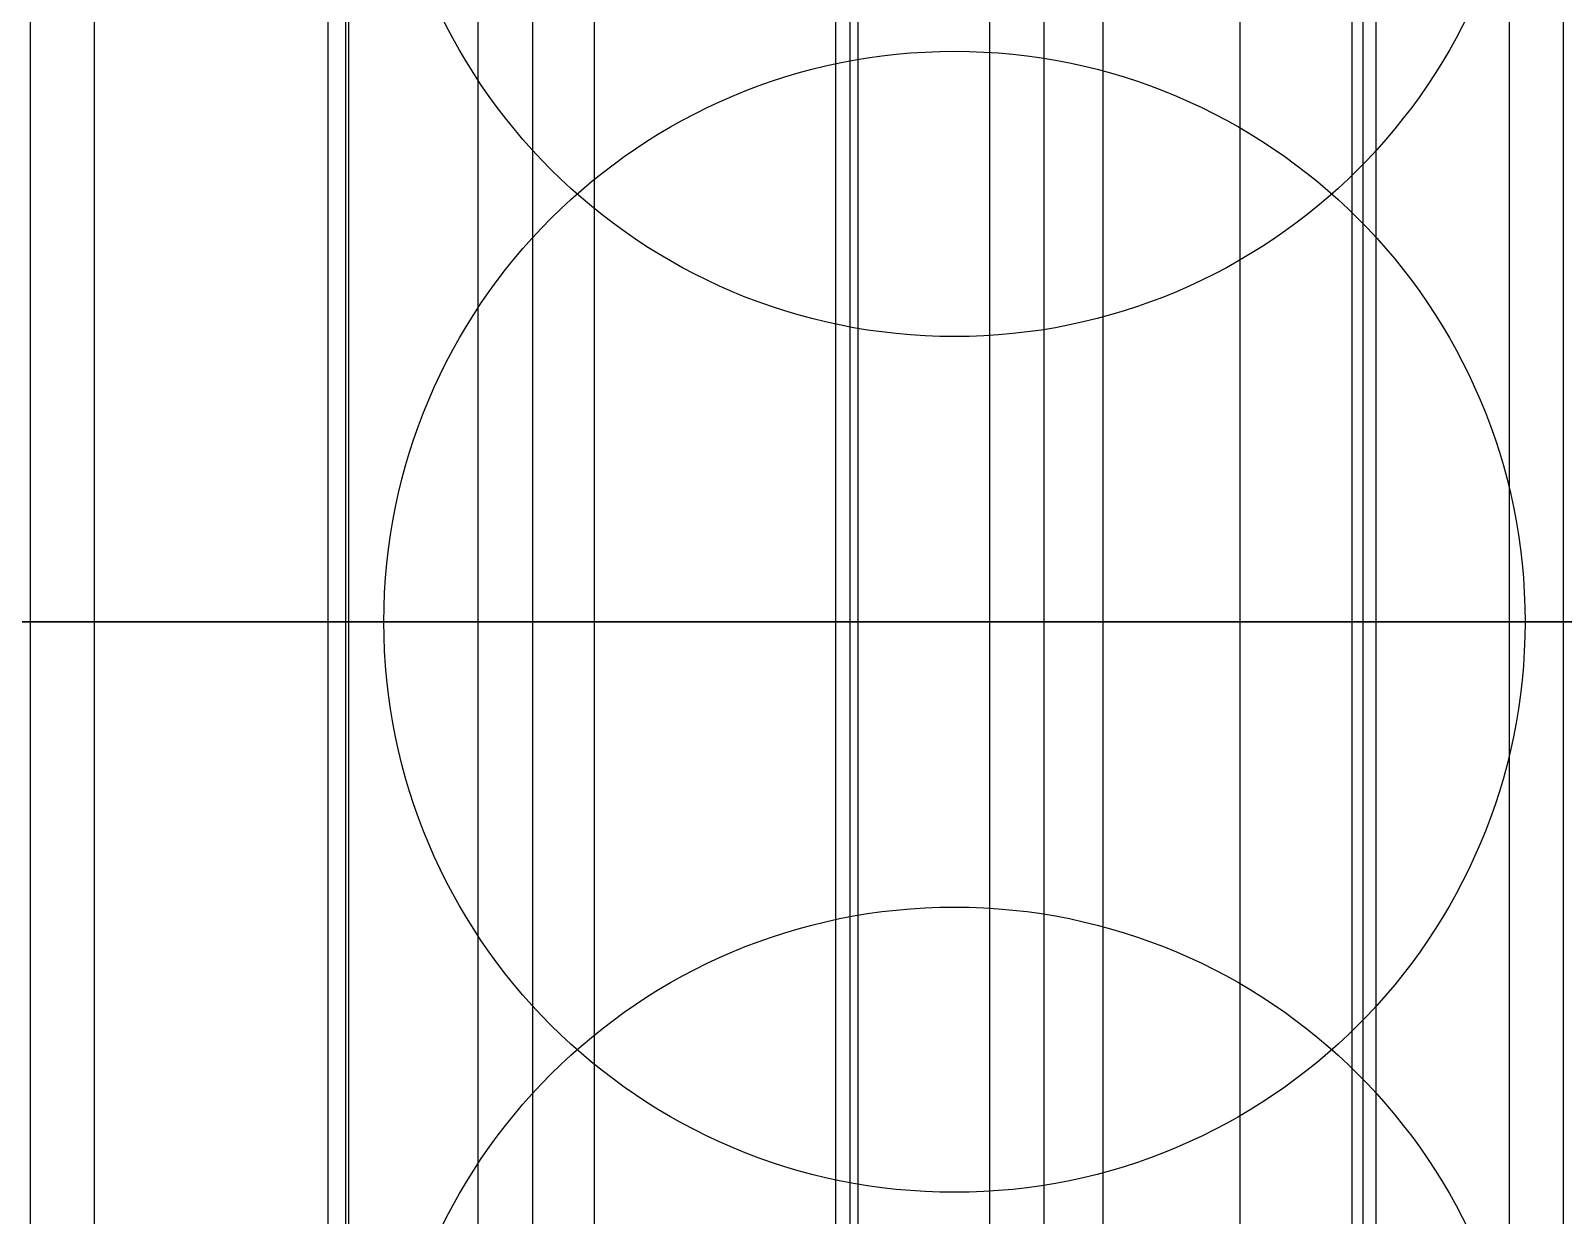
# Model space of a CAD drawing. Extents: x -60 to 60, y 140 to 264.
# Drawn here: x -27.24 to -21.87, y 195.42 to 199.57 of the extents above; entities that cross this region are included whole.
import ezdxf

# ---------------------------------------------------------------- set-up
doc = ezdxf.new("R2010")
doc.units = 0
doc.layers.add('Cut051011', color=7, linetype='CONTINUOUS')

msp = doc.modelspace()

# ---------------------------------------------------------------- linework, layer by layer
at = {"layer": 'Cut051011'}
for p, q in [((-27.238, 197.5, 550.031), (-27.238, 200.5, 550.031)), ((-27.238, 197.5, 550.031), (-27.238, 200.5, 550.031)), ((-27.238, 197.5, 649.969), (-27.238, 200.5, 649.969)), ((-27.238, 197.5, 649.969), (-27.238, 200.5, 649.969)), ((-27.0143, 197.5, 550.256), (-27.0143, 200.5, 550.256)), ((-27.0143, 197.5, 550.256), (-27.0143, 200.5, 550.256)), ((-27.0143, 197.5, 649.744), (-27.0143, 200.5, 649.744)), ((-27.0143, 197.5, 649.744), (-27.0143, 200.5, 649.744)), ((-26.1946, 197.5, 549.477), (-26.1946, 200.5, 549.477)), ((-26.1946, 197.5, 549.477), (-26.1946, 200.5, 549.477)), ((-26.1946, 197.5, 650.523), (-26.1946, 200.5, 650.523)), ((-26.1946, 197.5, 650.523), (-26.1946, 200.5, 650.523)), ((-26.1333, 197.5, 549.788), (-26.1333, 200.5, 549.788)), ((-26.1333, 197.5, 549.788), (-26.1333, 200.5, 549.788)), ((-26.1333, 197.5, 650.212), (-26.1333, 200.5, 650.212)), ((-26.1333, 197.5, 650.212), (-26.1333, 200.5, 650.212)), ((-26.1225, 197.5, 549.291), (-26.1225, 200.5, 549.291)), ((-26.1225, 197.5, 549.291), (-26.1225, 200.5, 549.291)), ((-26.1225, 197.5, 650.709), (-26.1225, 200.5, 650.709)), ((-26.1225, 197.5, 650.709), (-26.1225, 200.5, 650.709)), ((-25.6698, 197.5, 549.061), (-25.6698, 200.5, 549.061)), ((-25.6698, 197.5, 549.061), (-25.6698, 200.5, 549.061)), ((-25.6698, 197.5, 650.939), (-25.6698, 200.5, 650.939)), ((-25.6698, 197.5, 650.939), (-25.6698, 200.5, 650.939)), ((-25.4776, 197.5, 549.111), (-25.4776, 200.5, 549.111)), ((-25.4776, 197.5, 549.111), (-25.4776, 200.5, 549.111)), ((-25.4776, 197.5, 650.889), (-25.4776, 200.5, 650.889)), ((-25.4776, 197.5, 650.889), (-25.4776, 200.5, 650.889)), ((-25.2618, 197.5, 549.344), (-25.2618, 200.5, 549.344)), ((-25.2618, 197.5, 549.344), (-25.2618, 200.5, 549.344)), ((-25.2618, 197.5, 650.656), (-25.2618, 200.5, 650.656)), ((-25.2618, 197.5, 650.656), (-25.2618, 200.5, 650.656)), ((-24.4154, 197.5, 548.593), (-24.4154, 200.5, 548.593)), ((-24.4154, 197.5, 548.593), (-24.4154, 200.5, 548.593)), ((-24.4154, 197.5, 651.407), (-24.4154, 200.5, 651.407)), ((-24.4154, 197.5, 651.407), (-24.4154, 200.5, 651.407)), ((-24.365, 197.5, 548.906), (-24.365, 200.5, 548.906)), ((-24.365, 197.5, 548.906), (-24.365, 200.5, 548.906)), ((-24.365, 197.5, 651.094), (-24.365, 200.5, 651.094)), ((-24.365, 197.5, 651.094), (-24.365, 200.5, 651.094)), ((-24.3369, 197.5, 548.41), (-24.3369, 200.5, 548.41)), ((-24.3369, 197.5, 548.41), (-24.3369, 200.5, 548.41)), ((-24.3369, 197.5, 651.59), (-24.3369, 200.5, 651.59)), ((-24.3369, 197.5, 651.59), (-24.3369, 200.5, 651.59)), ((-23.8764, 197.5, 548.196), (-23.8764, 200.5, 548.196)), ((-23.8764, 197.5, 548.196), (-23.8764, 200.5, 548.196)), ((-23.8764, 197.5, 651.804), (-23.8764, 200.5, 651.804)), ((-23.8764, 197.5, 651.804), (-23.8764, 200.5, 651.804)), ((-23.686, 197.5, 548.253), (-23.686, 200.5, 548.253)), ((-23.686, 197.5, 548.253), (-23.686, 200.5, 548.253)), ((-23.686, 197.5, 651.747), (-23.686, 200.5, 651.747)), ((-23.686, 197.5, 651.747), (-23.686, 200.5, 651.747)), ((-23.4785, 197.5, 548.493), (-23.4785, 200.5, 548.493)), ((-23.4785, 197.5, 548.493), (-23.4785, 200.5, 548.493)), ((-23.4785, 197.5, 651.507), (-23.4785, 200.5, 651.507)), ((-23.4785, 197.5, 651.507), (-23.4785, 200.5, 651.507)), ((-23, 200.5, 639.837), (-23, 197.5, 639.837)), ((-23, 200.5, 639.837), (-23, 197.5, 639.837)), ((-23, 200.5, 560.163), (-23, 197.5, 560.163)), ((-23, 200.5, 560.163), (-23, 197.5, 560.163)), ((-22.6064, 197.5, 547.772), (-22.6064, 200.5, 547.772)), ((-22.6064, 197.5, 547.772), (-22.6064, 200.5, 547.772)), ((-22.6064, 197.5, 652.228), (-22.6064, 200.5, 652.228)), ((-22.6064, 197.5, 652.228), (-22.6064, 200.5, 652.228)), ((-22.567, 197.5, 548.087), (-22.567, 200.5, 548.087)), ((-22.567, 197.5, 548.087), (-22.567, 200.5, 548.087)), ((-22.567, 197.5, 651.913), (-22.567, 200.5, 651.913)), ((-22.567, 197.5, 651.913), (-22.567, 200.5, 651.913)), ((-22.5216, 197.5, 547.593), (-22.5216, 200.5, 547.593)), ((-22.5216, 197.5, 547.593), (-22.5216, 200.5, 547.593)), ((-22.5216, 197.5, 652.407), (-22.5216, 200.5, 652.407)), ((-22.5216, 197.5, 652.407), (-22.5216, 200.5, 652.407)), ((-22.0539, 197.5, 547.394), (-22.0539, 200.5, 547.394)), ((-22.0539, 197.5, 547.394), (-22.0539, 200.5, 547.394)), ((-22.0539, 197.5, 652.606), (-22.0539, 200.5, 652.606)), ((-22.0539, 197.5, 652.606), (-22.0539, 200.5, 652.606)), ((-21.8657, 197.5, 547.458), (-21.8657, 200.5, 547.458)), ((-21.8657, 197.5, 547.458), (-21.8657, 200.5, 547.458)), ((-21.8657, 197.5, 652.542), (-21.8657, 200.5, 652.542)), ((-21.8657, 197.5, 652.542), (-21.8657, 200.5, 652.542)), ((-27.238, 194.5, 550.031), (-27.238, 197.5, 550.031)), ((-27.238, 194.5, 550.031), (-27.238, 197.5, 550.031)), ((-27.238, 194.5, 649.969), (-27.238, 197.5, 649.969)), ((-27.238, 194.5, 649.969), (-27.238, 197.5, 649.969)), ((-27.0143, 194.5, 550.256), (-27.0143, 197.5, 550.256)), ((-27.0143, 194.5, 550.256), (-27.0143, 197.5, 550.256)), ((-27.0143, 194.5, 649.744), (-27.0143, 197.5, 649.744)), ((-27.0143, 194.5, 649.744), (-27.0143, 197.5, 649.744)), ((-26.1946, 194.5, 549.477), (-26.1946, 197.5, 549.477)), ((-26.1946, 194.5, 549.477), (-26.1946, 197.5, 549.477)), ((-26.1946, 194.5, 650.523), (-26.1946, 197.5, 650.523)), ((-26.1946, 194.5, 650.523), (-26.1946, 197.5, 650.523)), ((-26.1333, 194.5, 549.788), (-26.1333, 197.5, 549.788)), ((-26.1333, 194.5, 549.788), (-26.1333, 197.5, 549.788)), ((-26.1333, 194.5, 650.212), (-26.1333, 197.5, 650.212)), ((-26.1333, 194.5, 650.212), (-26.1333, 197.5, 650.212)), ((-26.1225, 194.5, 549.291), (-26.1225, 197.5, 549.291)), ((-26.1225, 194.5, 549.291), (-26.1225, 197.5, 549.291)), ((-26.1225, 194.5, 650.709), (-26.1225, 197.5, 650.709)), ((-26.1225, 194.5, 650.709), (-26.1225, 197.5, 650.709)), ((-25.6698, 194.5, 549.061), (-25.6698, 197.5, 549.061)), ((-25.6698, 194.5, 549.061), (-25.6698, 197.5, 549.061)), ((-25.6698, 194.5, 650.939), (-25.6698, 197.5, 650.939)), ((-25.6698, 194.5, 650.939), (-25.6698, 197.5, 650.939)), ((-25.4776, 194.5, 549.111), (-25.4776, 197.5, 549.111)), ((-25.4776, 194.5, 549.111), (-25.4776, 197.5, 549.111)), ((-25.4776, 194.5, 650.889), (-25.4776, 197.5, 650.889)), ((-25.4776, 194.5, 650.889), (-25.4776, 197.5, 650.889)), ((-25.2618, 194.5, 549.344), (-25.2618, 197.5, 549.344)), ((-25.2618, 194.5, 549.344), (-25.2618, 197.5, 549.344)), ((-25.2618, 194.5, 650.656), (-25.2618, 197.5, 650.656)), ((-25.2618, 194.5, 650.656), (-25.2618, 197.5, 650.656)), ((-24.4154, 194.5, 548.593), (-24.4154, 197.5, 548.593)), ((-24.4154, 194.5, 548.593), (-24.4154, 197.5, 548.593)), ((-24.4154, 194.5, 651.407), (-24.4154, 197.5, 651.407)), ((-24.4154, 194.5, 651.407), (-24.4154, 197.5, 651.407)), ((-24.365, 194.5, 548.906), (-24.365, 197.5, 548.906)), ((-24.365, 194.5, 548.906), (-24.365, 197.5, 548.906)), ((-24.365, 194.5, 651.094), (-24.365, 197.5, 651.094)), ((-24.365, 194.5, 651.094), (-24.365, 197.5, 651.094)), ((-24.3369, 194.5, 548.41), (-24.3369, 197.5, 548.41)), ((-24.3369, 194.5, 548.41), (-24.3369, 197.5, 548.41)), ((-24.3369, 194.5, 651.59), (-24.3369, 197.5, 651.59)), ((-24.3369, 194.5, 651.59), (-24.3369, 197.5, 651.59)), ((-23.8764, 194.5, 548.196), (-23.8764, 197.5, 548.196)), ((-23.8764, 194.5, 548.196), (-23.8764, 197.5, 548.196)), ((-23.8764, 194.5, 651.804), (-23.8764, 197.5, 651.804)), ((-23.8764, 194.5, 651.804), (-23.8764, 197.5, 651.804)), ((-23.686, 194.5, 548.253), (-23.686, 197.5, 548.253)), ((-23.686, 194.5, 548.253), (-23.686, 197.5, 548.253)), ((-23.686, 194.5, 651.747), (-23.686, 197.5, 651.747)), ((-23.686, 194.5, 651.747), (-23.686, 197.5, 651.747)), ((-23.4785, 194.5, 548.493), (-23.4785, 197.5, 548.493)), ((-23.4785, 194.5, 548.493), (-23.4785, 197.5, 548.493)), ((-23.4785, 194.5, 651.507), (-23.4785, 197.5, 651.507)), ((-23.4785, 194.5, 651.507), (-23.4785, 197.5, 651.507)), ((-23, 197.5, 639.837), (-23, 194.5, 639.837)), ((-23, 197.5, 639.837), (-23, 194.5, 639.837)), ((-23, 197.5, 560.163), (-23, 194.5, 560.163)), ((-23, 197.5, 560.163), (-23, 194.5, 560.163)), ((-22.6064, 194.5, 547.772), (-22.6064, 197.5, 547.772)), ((-22.6064, 194.5, 547.772), (-22.6064, 197.5, 547.772)), ((-22.6064, 194.5, 652.228), (-22.6064, 197.5, 652.228)), ((-22.6064, 194.5, 652.228), (-22.6064, 197.5, 652.228)), ((-22.567, 194.5, 548.087), (-22.567, 197.5, 548.087)), ((-22.567, 194.5, 548.087), (-22.567, 197.5, 548.087)), ((-22.567, 194.5, 651.913), (-22.567, 197.5, 651.913)), ((-22.567, 194.5, 651.913), (-22.567, 197.5, 651.913)), ((-22.5216, 194.5, 547.593), (-22.5216, 197.5, 547.593)), ((-22.5216, 194.5, 547.593), (-22.5216, 197.5, 547.593)), ((-22.5216, 194.5, 652.407), (-22.5216, 197.5, 652.407)), ((-22.5216, 194.5, 652.407), (-22.5216, 197.5, 652.407)), ((-22.0539, 194.5, 547.394), (-22.0539, 197.5, 547.394)), ((-22.0539, 194.5, 547.394), (-22.0539, 197.5, 547.394)), ((-22.0539, 194.5, 652.606), (-22.0539, 197.5, 652.606)), ((-22.0539, 194.5, 652.606), (-22.0539, 197.5, 652.606)), ((-21.8657, 194.5, 547.458), (-21.8657, 197.5, 547.458)), ((-21.8657, 194.5, 547.458), (-21.8657, 197.5, 547.458)), ((-21.8657, 194.5, 652.542), (-21.8657, 197.5, 652.542)), ((-21.8657, 194.5, 652.542), (-21.8657, 197.5, 652.542))]:
    msp.add_line(p, q, dxfattribs=at)
for centre, radius in [((0, 203.5), 60), ((0, 203.5), 60), ((0, 200.5), 60), ((0, 200.5), 60), ((-24, 200.5), 2), ((-24, 200.5), 2), ((-24, 200.5), 2), ((-24, 200.5), 2), ((-24, 200.5), 2), ((-24, 200.5), 2), ((-24, 200.5), 2), ((-24, 200.5), 2), ((-24, 197.5), 2), ((-24, 197.5), 2), ((-24, 197.5), 2), ((-24, 197.5), 2), ((-24, 197.5), 2), ((-24, 197.5), 2), ((-24, 197.5), 2), ((-24, 197.5), 2), ((-24, 194.5), 2), ((-24, 194.5), 2), ((-24, 194.5), 2), ((-24, 194.5), 2)]:
    msp.add_circle(centre, radius, dxfattribs=at)
for points, degree, knots in [([(-27.238, 197.5, 550.031), (-27.2686, 197.5, 549.988), (-27.3267, 197.5, 549.973), (-27.3856, 197.5, 549.961), (-27.4319, 197.5, 549.987)], 2, [0, 0, 0, 0.724386, 0.724386, 1.44877, 1.44877, 1.44877]), ([(-27.4319, 197.5, 650.013), (-27.3856, 197.5, 650.039), (-27.3267, 197.5, 650.027), (-27.2686, 197.5, 650.012), (-27.238, 197.5, 649.969)], 2, [0, 0, 0, 0.724386, 0.724386, 1.44877, 1.44877, 1.44877]), ([(-27.238, 197.5, 550.031), (-27.2686, 197.5, 549.988), (-27.3267, 197.5, 549.973), (-27.3856, 197.5, 549.961), (-27.4319, 197.5, 549.987)], 2, [0, 0, 0, 0.724386, 0.724386, 1.44877, 1.44877, 1.44877]), ([(-27.4319, 197.5, 650.013), (-27.3856, 197.5, 650.039), (-27.3267, 197.5, 650.027), (-27.2686, 197.5, 650.012), (-27.238, 197.5, 649.969)], 2, [0, 0, 0, 0.724386, 0.724386, 1.44877, 1.44877, 1.44877]), ([(-27.238, 197.5, 550.031), (-27.2686, 197.5, 549.988), (-27.3267, 197.5, 549.973), (-27.3856, 197.5, 549.961), (-27.4319, 197.5, 549.987)], 2, [0, 0, 0, 0.724386, 0.724386, 1.44877, 1.44877, 1.44877]), ([(-27.4319, 197.5, 650.013), (-27.3856, 197.5, 650.039), (-27.3267, 197.5, 650.027), (-27.2686, 197.5, 650.012), (-27.238, 197.5, 649.969)], 2, [0, 0, 0, 0.724386, 0.724386, 1.44877, 1.44877, 1.44877]), ([(-27.238, 197.5, 550.031), (-27.2686, 197.5, 549.988), (-27.3267, 197.5, 549.973), (-27.3856, 197.5, 549.961), (-27.4319, 197.5, 549.987)], 2, [0, 0, 0, 0.724386, 0.724386, 1.44877, 1.44877, 1.44877]), ([(-27.4319, 197.5, 650.013), (-27.3856, 197.5, 650.039), (-27.3267, 197.5, 650.027), (-27.2686, 197.5, 650.012), (-27.238, 197.5, 649.969)], 2, [0, 0, 0, 0.724386, 0.724386, 1.44877, 1.44877, 1.44877]), ([(-26.1333, 197.5, 549.788), (-26.1302, 197.5, 549.87), (-26.1462, 197.5, 549.968), (-26.1947, 197.5, 550.062), (-26.2424, 197.5, 550.156), (-26.3247, 197.5, 550.243), (-26.4274, 197.5, 550.297), (-26.5296, 197.5, 550.352), (-26.6484, 197.5, 550.371), (-26.7528, 197.5, 550.358), (-26.8579, 197.5, 550.346), (-26.9474, 197.5, 550.305), (-27.0143, 197.5, 550.256)], 3, [0, 0, 0, 0, 0.558599, 0.558599, 0.558599, 1.1172, 1.1172, 1.1172, 1.6758, 1.6758, 1.6758, 2.2344, 2.2344, 2.2344, 2.2344]), ([(-27.0143, 197.5, 649.744), (-26.9474, 197.5, 649.695), (-26.8579, 197.5, 649.654), (-26.7528, 197.5, 649.642), (-26.6484, 197.5, 649.629), (-26.5296, 197.5, 649.648), (-26.4274, 197.5, 649.703), (-26.3247, 197.5, 649.757), (-26.2424, 197.5, 649.844), (-26.1947, 197.5, 649.938), (-26.1462, 197.5, 650.032), (-26.1302, 197.5, 650.13), (-26.1333, 197.5, 650.212)], 3, [0, 0, 0, 0, 0.558599, 0.558599, 0.558599, 1.1172, 1.1172, 1.1172, 1.6758, 1.6758, 1.6758, 2.2344, 2.2344, 2.2344, 2.2344]), ([(-26.1333, 197.5, 549.788), (-26.1302, 197.5, 549.87), (-26.1462, 197.5, 549.968), (-26.1947, 197.5, 550.062), (-26.2424, 197.5, 550.156), (-26.3247, 197.5, 550.243), (-26.4274, 197.5, 550.297), (-26.5296, 197.5, 550.352), (-26.6484, 197.5, 550.371), (-26.7528, 197.5, 550.358), (-26.8579, 197.5, 550.346), (-26.9474, 197.5, 550.305), (-27.0143, 197.5, 550.256)], 3, [0, 0, 0, 0, 0.558599, 0.558599, 0.558599, 1.1172, 1.1172, 1.1172, 1.6758, 1.6758, 1.6758, 2.2344, 2.2344, 2.2344, 2.2344]), ([(-27.0143, 197.5, 649.744), (-26.9474, 197.5, 649.695), (-26.8579, 197.5, 649.654), (-26.7528, 197.5, 649.642), (-26.6484, 197.5, 649.629), (-26.5296, 197.5, 649.648), (-26.4274, 197.5, 649.703), (-26.3247, 197.5, 649.757), (-26.2424, 197.5, 649.844), (-26.1947, 197.5, 649.938), (-26.1462, 197.5, 650.032), (-26.1302, 197.5, 650.13), (-26.1333, 197.5, 650.212)], 3, [0, 0, 0, 0, 0.558599, 0.558599, 0.558599, 1.1172, 1.1172, 1.1172, 1.6758, 1.6758, 1.6758, 2.2344, 2.2344, 2.2344, 2.2344]), ([(-26.1333, 197.5, 549.788), (-26.1302, 197.5, 549.87), (-26.1462, 197.5, 549.968), (-26.1947, 197.5, 550.062), (-26.2424, 197.5, 550.156), (-26.3247, 197.5, 550.243), (-26.4274, 197.5, 550.297), (-26.5296, 197.5, 550.352), (-26.6484, 197.5, 550.371), (-26.7528, 197.5, 550.358), (-26.8579, 197.5, 550.346), (-26.9474, 197.5, 550.305), (-27.0143, 197.5, 550.256)], 3, [0, 0, 0, 0, 0.558599, 0.558599, 0.558599, 1.1172, 1.1172, 1.1172, 1.6758, 1.6758, 1.6758, 2.2344, 2.2344, 2.2344, 2.2344]), ([(-27.0143, 197.5, 649.744), (-26.9474, 197.5, 649.695), (-26.8579, 197.5, 649.654), (-26.7528, 197.5, 649.642), (-26.6484, 197.5, 649.629), (-26.5296, 197.5, 649.648), (-26.4274, 197.5, 649.703), (-26.3247, 197.5, 649.757), (-26.2424, 197.5, 649.844), (-26.1947, 197.5, 649.938), (-26.1462, 197.5, 650.032), (-26.1302, 197.5, 650.13), (-26.1333, 197.5, 650.212)], 3, [0, 0, 0, 0, 0.558599, 0.558599, 0.558599, 1.1172, 1.1172, 1.1172, 1.6758, 1.6758, 1.6758, 2.2344, 2.2344, 2.2344, 2.2344]), ([(-26.1333, 197.5, 549.788), (-26.1302, 197.5, 549.87), (-26.1462, 197.5, 549.968), (-26.1947, 197.5, 550.062), (-26.2424, 197.5, 550.156), (-26.3247, 197.5, 550.243), (-26.4274, 197.5, 550.297), (-26.5296, 197.5, 550.352), (-26.6484, 197.5, 550.371), (-26.7528, 197.5, 550.358), (-26.8579, 197.5, 550.346), (-26.9474, 197.5, 550.305), (-27.0143, 197.5, 550.256)], 3, [0, 0, 0, 0, 0.558599, 0.558599, 0.558599, 1.1172, 1.1172, 1.1172, 1.6758, 1.6758, 1.6758, 2.2344, 2.2344, 2.2344, 2.2344]), ([(-27.0143, 197.5, 649.744), (-26.9474, 197.5, 649.695), (-26.8579, 197.5, 649.654), (-26.7528, 197.5, 649.642), (-26.6484, 197.5, 649.629), (-26.5296, 197.5, 649.648), (-26.4274, 197.5, 649.703), (-26.3247, 197.5, 649.757), (-26.2424, 197.5, 649.844), (-26.1947, 197.5, 649.938), (-26.1462, 197.5, 650.032), (-26.1302, 197.5, 650.13), (-26.1333, 197.5, 650.212)], 3, [0, 0, 0, 0, 0.558599, 0.558599, 0.558599, 1.1172, 1.1172, 1.1172, 1.6758, 1.6758, 1.6758, 2.2344, 2.2344, 2.2344, 2.2344]), ([(-26.1225, 197.5, 549.291), (-26.1701, 197.5, 549.315), (-26.1937, 197.5, 549.37), (-26.2135, 197.5, 549.427), (-26.1946, 197.5, 549.477)], 2, [0, 0, 0, 0.724386, 0.724386, 1.44877, 1.44877, 1.44877]), ([(-26.1946, 197.5, 650.523), (-26.2135, 197.5, 650.573), (-26.1937, 197.5, 650.63), (-26.1701, 197.5, 650.685), (-26.1225, 197.5, 650.709)], 2, [0, 0, 0, 0.724386, 0.724386, 1.44877, 1.44877, 1.44877]), ([(-26.1225, 197.5, 549.291), (-26.1701, 197.5, 549.315), (-26.1937, 197.5, 549.37), (-26.2135, 197.5, 549.427), (-26.1946, 197.5, 549.477)], 2, [0, 0, 0, 0.724386, 0.724386, 1.44877, 1.44877, 1.44877]), ([(-26.1946, 197.5, 650.523), (-26.2135, 197.5, 650.573), (-26.1937, 197.5, 650.63), (-26.1701, 197.5, 650.685), (-26.1225, 197.5, 650.709)], 2, [0, 0, 0, 0.724386, 0.724386, 1.44877, 1.44877, 1.44877]), ([(-26.1225, 197.5, 549.291), (-26.1701, 197.5, 549.315), (-26.1937, 197.5, 549.37), (-26.2135, 197.5, 549.427), (-26.1946, 197.5, 549.477)], 2, [0, 0, 0, 0.724386, 0.724386, 1.44877, 1.44877, 1.44877]), ([(-26.1946, 197.5, 650.523), (-26.2135, 197.5, 650.573), (-26.1937, 197.5, 650.63), (-26.1701, 197.5, 650.685), (-26.1225, 197.5, 650.709)], 2, [0, 0, 0, 0.724386, 0.724386, 1.44877, 1.44877, 1.44877]), ([(-26.1225, 197.5, 549.291), (-26.1701, 197.5, 549.315), (-26.1937, 197.5, 549.37), (-26.2135, 197.5, 549.427), (-26.1946, 197.5, 549.477)], 2, [0, 0, 0, 0.724386, 0.724386, 1.44877, 1.44877, 1.44877]), ([(-26.1946, 197.5, 650.523), (-26.2135, 197.5, 650.573), (-26.1937, 197.5, 650.63), (-26.1701, 197.5, 650.685), (-26.1225, 197.5, 650.709)], 2, [0, 0, 0, 0.724386, 0.724386, 1.44877, 1.44877, 1.44877]), ([(-25.4776, 197.5, 549.111), (-25.5066, 197.5, 549.067), (-25.5641, 197.5, 549.049), (-25.6226, 197.5, 549.036), (-25.6698, 197.5, 549.061)], 2, [0, 0, 0, 0.724386, 0.724386, 1.44877, 1.44877, 1.44877]), ([(-25.6698, 197.5, 650.939), (-25.6226, 197.5, 650.964), (-25.5641, 197.5, 650.951), (-25.5066, 197.5, 650.933), (-25.4776, 197.5, 650.889)], 2, [0, 0, 0, 0.724386, 0.724386, 1.44877, 1.44877, 1.44877]), ([(-25.4776, 197.5, 549.111), (-25.5066, 197.5, 549.067), (-25.5641, 197.5, 549.049), (-25.6226, 197.5, 549.036), (-25.6698, 197.5, 549.061)], 2, [0, 0, 0, 0.724386, 0.724386, 1.44877, 1.44877, 1.44877]), ([(-25.6698, 197.5, 650.939), (-25.6226, 197.5, 650.964), (-25.5641, 197.5, 650.951), (-25.5066, 197.5, 650.933), (-25.4776, 197.5, 650.889)], 2, [0, 0, 0, 0.724386, 0.724386, 1.44877, 1.44877, 1.44877]), ([(-25.4776, 197.5, 549.111), (-25.5066, 197.5, 549.067), (-25.5641, 197.5, 549.049), (-25.6226, 197.5, 549.036), (-25.6698, 197.5, 549.061)], 2, [0, 0, 0, 0.724386, 0.724386, 1.44877, 1.44877, 1.44877]), ([(-25.6698, 197.5, 650.939), (-25.6226, 197.5, 650.964), (-25.5641, 197.5, 650.951), (-25.5066, 197.5, 650.933), (-25.4776, 197.5, 650.889)], 2, [0, 0, 0, 0.724386, 0.724386, 1.44877, 1.44877, 1.44877]), ([(-25.4776, 197.5, 549.111), (-25.5066, 197.5, 549.067), (-25.5641, 197.5, 549.049), (-25.6226, 197.5, 549.036), (-25.6698, 197.5, 549.061)], 2, [0, 0, 0, 0.724386, 0.724386, 1.44877, 1.44877, 1.44877]), ([(-25.6698, 197.5, 650.939), (-25.6226, 197.5, 650.964), (-25.5641, 197.5, 650.951), (-25.5066, 197.5, 650.933), (-25.4776, 197.5, 650.889)], 2, [0, 0, 0, 0.724386, 0.724386, 1.44877, 1.44877, 1.44877]), ([(-24.365, 197.5, 548.906), (-24.3648, 197.5, 548.989), (-24.3841, 197.5, 549.086), (-24.436, 197.5, 549.178), (-24.4868, 197.5, 549.27), (-24.5721, 197.5, 549.355), (-24.6767, 197.5, 549.405), (-24.7807, 197.5, 549.457), (-24.9002, 197.5, 549.472), (-25.004, 197.5, 549.455), (-25.1086, 197.5, 549.439), (-25.1967, 197.5, 549.395), (-25.2618, 197.5, 549.344)], 3, [0, 0, 0, 0, 0.558599, 0.558599, 0.558599, 1.1172, 1.1172, 1.1172, 1.6758, 1.6758, 1.6758, 2.2344, 2.2344, 2.2344, 2.2344]), ([(-25.2618, 197.5, 650.656), (-25.1967, 197.5, 650.605), (-25.1086, 197.5, 650.561), (-25.004, 197.5, 650.545), (-24.9002, 197.5, 650.528), (-24.7807, 197.5, 650.543), (-24.6767, 197.5, 650.595), (-24.5721, 197.5, 650.645), (-24.4868, 197.5, 650.73), (-24.436, 197.5, 650.822), (-24.3841, 197.5, 650.914), (-24.3648, 197.5, 651.011), (-24.365, 197.5, 651.094)], 3, [0, 0, 0, 0, 0.558599, 0.558599, 0.558599, 1.1172, 1.1172, 1.1172, 1.6758, 1.6758, 1.6758, 2.2344, 2.2344, 2.2344, 2.2344]), ([(-24.365, 197.5, 548.906), (-24.3648, 197.5, 548.989), (-24.3841, 197.5, 549.086), (-24.436, 197.5, 549.178), (-24.4868, 197.5, 549.27), (-24.5721, 197.5, 549.355), (-24.6767, 197.5, 549.405), (-24.7807, 197.5, 549.457), (-24.9002, 197.5, 549.472), (-25.004, 197.5, 549.455), (-25.1086, 197.5, 549.439), (-25.1967, 197.5, 549.395), (-25.2618, 197.5, 549.344)], 3, [0, 0, 0, 0, 0.558599, 0.558599, 0.558599, 1.1172, 1.1172, 1.1172, 1.6758, 1.6758, 1.6758, 2.2344, 2.2344, 2.2344, 2.2344]), ([(-25.2618, 197.5, 650.656), (-25.1967, 197.5, 650.605), (-25.1086, 197.5, 650.561), (-25.004, 197.5, 650.545), (-24.9002, 197.5, 650.528), (-24.7807, 197.5, 650.543), (-24.6767, 197.5, 650.595), (-24.5721, 197.5, 650.645), (-24.4868, 197.5, 650.73), (-24.436, 197.5, 650.822), (-24.3841, 197.5, 650.914), (-24.3648, 197.5, 651.011), (-24.365, 197.5, 651.094)], 3, [0, 0, 0, 0, 0.558599, 0.558599, 0.558599, 1.1172, 1.1172, 1.1172, 1.6758, 1.6758, 1.6758, 2.2344, 2.2344, 2.2344, 2.2344]), ([(-24.365, 197.5, 548.906), (-24.3648, 197.5, 548.989), (-24.3841, 197.5, 549.086), (-24.436, 197.5, 549.178), (-24.4868, 197.5, 549.27), (-24.5721, 197.5, 549.355), (-24.6767, 197.5, 549.405), (-24.7807, 197.5, 549.457), (-24.9002, 197.5, 549.472), (-25.004, 197.5, 549.455), (-25.1086, 197.5, 549.439), (-25.1967, 197.5, 549.395), (-25.2618, 197.5, 549.344)], 3, [0, 0, 0, 0, 0.558599, 0.558599, 0.558599, 1.1172, 1.1172, 1.1172, 1.6758, 1.6758, 1.6758, 2.2344, 2.2344, 2.2344, 2.2344]), ([(-25.2618, 197.5, 650.656), (-25.1967, 197.5, 650.605), (-25.1086, 197.5, 650.561), (-25.004, 197.5, 650.545), (-24.9002, 197.5, 650.528), (-24.7807, 197.5, 650.543), (-24.6767, 197.5, 650.595), (-24.5721, 197.5, 650.645), (-24.4868, 197.5, 650.73), (-24.436, 197.5, 650.822), (-24.3841, 197.5, 650.914), (-24.3648, 197.5, 651.011), (-24.365, 197.5, 651.094)], 3, [0, 0, 0, 0, 0.558599, 0.558599, 0.558599, 1.1172, 1.1172, 1.1172, 1.6758, 1.6758, 1.6758, 2.2344, 2.2344, 2.2344, 2.2344]), ([(-24.365, 197.5, 548.906), (-24.3648, 197.5, 548.989), (-24.3841, 197.5, 549.086), (-24.436, 197.5, 549.178), (-24.4868, 197.5, 549.27), (-24.5721, 197.5, 549.355), (-24.6767, 197.5, 549.405), (-24.7807, 197.5, 549.457), (-24.9002, 197.5, 549.472), (-25.004, 197.5, 549.455), (-25.1086, 197.5, 549.439), (-25.1967, 197.5, 549.395), (-25.2618, 197.5, 549.344)], 3, [0, 0, 0, 0, 0.558599, 0.558599, 0.558599, 1.1172, 1.1172, 1.1172, 1.6758, 1.6758, 1.6758, 2.2344, 2.2344, 2.2344, 2.2344]), ([(-25.2618, 197.5, 650.656), (-25.1967, 197.5, 650.605), (-25.1086, 197.5, 650.561), (-25.004, 197.5, 650.545), (-24.9002, 197.5, 650.528), (-24.7807, 197.5, 650.543), (-24.6767, 197.5, 650.595), (-24.5721, 197.5, 650.645), (-24.4868, 197.5, 650.73), (-24.436, 197.5, 650.822), (-24.3841, 197.5, 650.914), (-24.3648, 197.5, 651.011), (-24.365, 197.5, 651.094)], 3, [0, 0, 0, 0, 0.558599, 0.558599, 0.558599, 1.1172, 1.1172, 1.1172, 1.6758, 1.6758, 1.6758, 2.2344, 2.2344, 2.2344, 2.2344]), ([(-24.3369, 197.5, 548.41), (-24.3852, 197.5, 548.433), (-24.4107, 197.5, 548.487), (-24.4326, 197.5, 548.543), (-24.4154, 197.5, 548.593)], 2, [0, 0, 0, 0.724386, 0.724386, 1.44877, 1.44877, 1.44877]), ([(-24.4154, 197.5, 651.407), (-24.4326, 197.5, 651.457), (-24.4107, 197.5, 651.513), (-24.3852, 197.5, 651.567), (-24.3369, 197.5, 651.59)], 2, [0, 0, 0, 0.724386, 0.724386, 1.44877, 1.44877, 1.44877]), ([(-24.3369, 197.5, 548.41), (-24.3852, 197.5, 548.433), (-24.4107, 197.5, 548.487), (-24.4326, 197.5, 548.543), (-24.4154, 197.5, 548.593)], 2, [0, 0, 0, 0.724386, 0.724386, 1.44877, 1.44877, 1.44877]), ([(-24.4154, 197.5, 651.407), (-24.4326, 197.5, 651.457), (-24.4107, 197.5, 651.513), (-24.3852, 197.5, 651.567), (-24.3369, 197.5, 651.59)], 2, [0, 0, 0, 0.724386, 0.724386, 1.44877, 1.44877, 1.44877]), ([(-24.3369, 197.5, 548.41), (-24.3852, 197.5, 548.433), (-24.4107, 197.5, 548.487), (-24.4326, 197.5, 548.543), (-24.4154, 197.5, 548.593)], 2, [0, 0, 0, 0.724386, 0.724386, 1.44877, 1.44877, 1.44877]), ([(-24.4154, 197.5, 651.407), (-24.4326, 197.5, 651.457), (-24.4107, 197.5, 651.513), (-24.3852, 197.5, 651.567), (-24.3369, 197.5, 651.59)], 2, [0, 0, 0, 0.724386, 0.724386, 1.44877, 1.44877, 1.44877]), ([(-24.3369, 197.5, 548.41), (-24.3852, 197.5, 548.433), (-24.4107, 197.5, 548.487), (-24.4326, 197.5, 548.543), (-24.4154, 197.5, 548.593)], 2, [0, 0, 0, 0.724386, 0.724386, 1.44877, 1.44877, 1.44877]), ([(-24.4154, 197.5, 651.407), (-24.4326, 197.5, 651.457), (-24.4107, 197.5, 651.513), (-24.3852, 197.5, 651.567), (-24.3369, 197.5, 651.59)], 2, [0, 0, 0, 0.724386, 0.724386, 1.44877, 1.44877, 1.44877]), ([(-23.686, 197.5, 548.253), (-23.7135, 197.5, 548.208), (-23.7704, 197.5, 548.188), (-23.8284, 197.5, 548.173), (-23.8764, 197.5, 548.196)], 2, [0, 0, 0, 0.724386, 0.724386, 1.44877, 1.44877, 1.44877]), ([(-23.8764, 197.5, 651.804), (-23.8284, 197.5, 651.827), (-23.7704, 197.5, 651.812), (-23.7135, 197.5, 651.792), (-23.686, 197.5, 651.747)], 2, [0, 0, 0, 0.724386, 0.724386, 1.44877, 1.44877, 1.44877]), ([(-23.686, 197.5, 548.253), (-23.7135, 197.5, 548.208), (-23.7704, 197.5, 548.188), (-23.8284, 197.5, 548.173), (-23.8764, 197.5, 548.196)], 2, [0, 0, 0, 0.724386, 0.724386, 1.44877, 1.44877, 1.44877]), ([(-23.8764, 197.5, 651.804), (-23.8284, 197.5, 651.827), (-23.7704, 197.5, 651.812), (-23.7135, 197.5, 651.792), (-23.686, 197.5, 651.747)], 2, [0, 0, 0, 0.724386, 0.724386, 1.44877, 1.44877, 1.44877]), ([(-23.686, 197.5, 548.253), (-23.7135, 197.5, 548.208), (-23.7704, 197.5, 548.188), (-23.8284, 197.5, 548.173), (-23.8764, 197.5, 548.196)], 2, [0, 0, 0, 0.724386, 0.724386, 1.44877, 1.44877, 1.44877]), ([(-23.8764, 197.5, 651.804), (-23.8284, 197.5, 651.827), (-23.7704, 197.5, 651.812), (-23.7135, 197.5, 651.792), (-23.686, 197.5, 651.747)], 2, [0, 0, 0, 0.724386, 0.724386, 1.44877, 1.44877, 1.44877]), ([(-23.686, 197.5, 548.253), (-23.7135, 197.5, 548.208), (-23.7704, 197.5, 548.188), (-23.8284, 197.5, 548.173), (-23.8764, 197.5, 548.196)], 2, [0, 0, 0, 0.724386, 0.724386, 1.44877, 1.44877, 1.44877]), ([(-23.8764, 197.5, 651.804), (-23.8284, 197.5, 651.827), (-23.7704, 197.5, 651.812), (-23.7135, 197.5, 651.792), (-23.686, 197.5, 651.747)], 2, [0, 0, 0, 0.724386, 0.724386, 1.44877, 1.44877, 1.44877]), ([(-22.567, 197.5, 548.087), (-22.5697, 197.5, 548.17), (-22.5924, 197.5, 548.266), (-22.6474, 197.5, 548.356), (-22.7015, 197.5, 548.446), (-22.7897, 197.5, 548.528), (-22.8959, 197.5, 548.575), (-23.0017, 197.5, 548.623), (-23.1216, 197.5, 548.633), (-23.2248, 197.5, 548.613), (-23.3288, 197.5, 548.594), (-23.4152, 197.5, 548.546), (-23.4785, 197.5, 548.493)], 3, [0, 0, 0, 0, 0.558599, 0.558599, 0.558599, 1.1172, 1.1172, 1.1172, 1.6758, 1.6758, 1.6758, 2.2344, 2.2344, 2.2344, 2.2344]), ([(-23.4785, 197.5, 651.507), (-23.4152, 197.5, 651.454), (-23.3288, 197.5, 651.406), (-23.2248, 197.5, 651.387), (-23.1216, 197.5, 651.367), (-23.0017, 197.5, 651.377), (-22.8959, 197.5, 651.425), (-22.7897, 197.5, 651.472), (-22.7015, 197.5, 651.554), (-22.6474, 197.5, 651.644), (-22.5924, 197.5, 651.734), (-22.5697, 197.5, 651.83), (-22.567, 197.5, 651.913)], 3, [0, 0, 0, 0, 0.558599, 0.558599, 0.558599, 1.1172, 1.1172, 1.1172, 1.6758, 1.6758, 1.6758, 2.2344, 2.2344, 2.2344, 2.2344]), ([(-22.567, 197.5, 548.087), (-22.5697, 197.5, 548.17), (-22.5924, 197.5, 548.266), (-22.6474, 197.5, 548.356), (-22.7015, 197.5, 548.446), (-22.7897, 197.5, 548.528), (-22.8959, 197.5, 548.575), (-23.0017, 197.5, 548.623), (-23.1216, 197.5, 548.633), (-23.2248, 197.5, 548.613), (-23.3288, 197.5, 548.594), (-23.4152, 197.5, 548.546), (-23.4785, 197.5, 548.493)], 3, [0, 0, 0, 0, 0.558599, 0.558599, 0.558599, 1.1172, 1.1172, 1.1172, 1.6758, 1.6758, 1.6758, 2.2344, 2.2344, 2.2344, 2.2344]), ([(-23.4785, 197.5, 651.507), (-23.4152, 197.5, 651.454), (-23.3288, 197.5, 651.406), (-23.2248, 197.5, 651.387), (-23.1216, 197.5, 651.367), (-23.0017, 197.5, 651.377), (-22.8959, 197.5, 651.425), (-22.7897, 197.5, 651.472), (-22.7015, 197.5, 651.554), (-22.6474, 197.5, 651.644), (-22.5924, 197.5, 651.734), (-22.5697, 197.5, 651.83), (-22.567, 197.5, 651.913)], 3, [0, 0, 0, 0, 0.558599, 0.558599, 0.558599, 1.1172, 1.1172, 1.1172, 1.6758, 1.6758, 1.6758, 2.2344, 2.2344, 2.2344, 2.2344]), ([(-22.567, 197.5, 548.087), (-22.5697, 197.5, 548.17), (-22.5924, 197.5, 548.266), (-22.6474, 197.5, 548.356), (-22.7015, 197.5, 548.446), (-22.7897, 197.5, 548.528), (-22.8959, 197.5, 548.575), (-23.0017, 197.5, 548.623), (-23.1216, 197.5, 548.633), (-23.2248, 197.5, 548.613), (-23.3288, 197.5, 548.594), (-23.4152, 197.5, 548.546), (-23.4785, 197.5, 548.493)], 3, [0, 0, 0, 0, 0.558599, 0.558599, 0.558599, 1.1172, 1.1172, 1.1172, 1.6758, 1.6758, 1.6758, 2.2344, 2.2344, 2.2344, 2.2344]), ([(-23.4785, 197.5, 651.507), (-23.4152, 197.5, 651.454), (-23.3288, 197.5, 651.406), (-23.2248, 197.5, 651.387), (-23.1216, 197.5, 651.367), (-23.0017, 197.5, 651.377), (-22.8959, 197.5, 651.425), (-22.7897, 197.5, 651.472), (-22.7015, 197.5, 651.554), (-22.6474, 197.5, 651.644), (-22.5924, 197.5, 651.734), (-22.5697, 197.5, 651.83), (-22.567, 197.5, 651.913)], 3, [0, 0, 0, 0, 0.558599, 0.558599, 0.558599, 1.1172, 1.1172, 1.1172, 1.6758, 1.6758, 1.6758, 2.2344, 2.2344, 2.2344, 2.2344]), ([(-22.567, 197.5, 548.087), (-22.5697, 197.5, 548.17), (-22.5924, 197.5, 548.266), (-22.6474, 197.5, 548.356), (-22.7015, 197.5, 548.446), (-22.7897, 197.5, 548.528), (-22.8959, 197.5, 548.575), (-23.0017, 197.5, 548.623), (-23.1216, 197.5, 548.633), (-23.2248, 197.5, 548.613), (-23.3288, 197.5, 548.594), (-23.4152, 197.5, 548.546), (-23.4785, 197.5, 548.493)], 3, [0, 0, 0, 0, 0.558599, 0.558599, 0.558599, 1.1172, 1.1172, 1.1172, 1.6758, 1.6758, 1.6758, 2.2344, 2.2344, 2.2344, 2.2344]), ([(-23.4785, 197.5, 651.507), (-23.4152, 197.5, 651.454), (-23.3288, 197.5, 651.406), (-23.2248, 197.5, 651.387), (-23.1216, 197.5, 651.367), (-23.0017, 197.5, 651.377), (-22.8959, 197.5, 651.425), (-22.7897, 197.5, 651.472), (-22.7015, 197.5, 651.554), (-22.6474, 197.5, 651.644), (-22.5924, 197.5, 651.734), (-22.5697, 197.5, 651.83), (-22.567, 197.5, 651.913)], 3, [0, 0, 0, 0, 0.558599, 0.558599, 0.558599, 1.1172, 1.1172, 1.1172, 1.6758, 1.6758, 1.6758, 2.2344, 2.2344, 2.2344, 2.2344]), ([(-22.5216, 197.5, 547.593), (-22.5707, 197.5, 547.613), (-22.5981, 197.5, 547.666), (-22.6218, 197.5, 547.721), (-22.6064, 197.5, 547.772)], 2, [0, 0, 0, 0.724386, 0.724386, 1.44877, 1.44877, 1.44877]), ([(-22.6064, 197.5, 652.228), (-22.6218, 197.5, 652.279), (-22.5981, 197.5, 652.334), (-22.5707, 197.5, 652.387), (-22.5216, 197.5, 652.407)], 2, [0, 0, 0, 0.724386, 0.724386, 1.44877, 1.44877, 1.44877]), ([(-22.5216, 197.5, 547.593), (-22.5707, 197.5, 547.613), (-22.5981, 197.5, 547.666), (-22.6218, 197.5, 547.721), (-22.6064, 197.5, 547.772)], 2, [0, 0, 0, 0.724386, 0.724386, 1.44877, 1.44877, 1.44877]), ([(-22.6064, 197.5, 652.228), (-22.6218, 197.5, 652.279), (-22.5981, 197.5, 652.334), (-22.5707, 197.5, 652.387), (-22.5216, 197.5, 652.407)], 2, [0, 0, 0, 0.724386, 0.724386, 1.44877, 1.44877, 1.44877]), ([(-22.5216, 197.5, 547.593), (-22.5707, 197.5, 547.613), (-22.5981, 197.5, 547.666), (-22.6218, 197.5, 547.721), (-22.6064, 197.5, 547.772)], 2, [0, 0, 0, 0.724386, 0.724386, 1.44877, 1.44877, 1.44877]), ([(-22.6064, 197.5, 652.228), (-22.6218, 197.5, 652.279), (-22.5981, 197.5, 652.334), (-22.5707, 197.5, 652.387), (-22.5216, 197.5, 652.407)], 2, [0, 0, 0, 0.724386, 0.724386, 1.44877, 1.44877, 1.44877]), ([(-22.5216, 197.5, 547.593), (-22.5707, 197.5, 547.613), (-22.5981, 197.5, 547.666), (-22.6218, 197.5, 547.721), (-22.6064, 197.5, 547.772)], 2, [0, 0, 0, 0.724386, 0.724386, 1.44877, 1.44877, 1.44877]), ([(-22.6064, 197.5, 652.228), (-22.6218, 197.5, 652.279), (-22.5981, 197.5, 652.334), (-22.5707, 197.5, 652.387), (-22.5216, 197.5, 652.407)], 2, [0, 0, 0, 0.724386, 0.724386, 1.44877, 1.44877, 1.44877]), ([(-21.8657, 197.5, 547.458), (-21.8916, 197.5, 547.412), (-21.9477, 197.5, 547.39), (-22.0051, 197.5, 547.373), (-22.0539, 197.5, 547.394)], 2, [0, 0, 0, 0.724386, 0.724386, 1.44877, 1.44877, 1.44877]), ([(-22.0539, 197.5, 652.606), (-22.0051, 197.5, 652.627), (-21.9477, 197.5, 652.61), (-21.8916, 197.5, 652.588), (-21.8657, 197.5, 652.542)], 2, [0, 0, 0, 0.724386, 0.724386, 1.44877, 1.44877, 1.44877]), ([(-21.8657, 197.5, 547.458), (-21.8916, 197.5, 547.412), (-21.9477, 197.5, 547.39), (-22.0051, 197.5, 547.373), (-22.0539, 197.5, 547.394)], 2, [0, 0, 0, 0.724386, 0.724386, 1.44877, 1.44877, 1.44877]), ([(-22.0539, 197.5, 652.606), (-22.0051, 197.5, 652.627), (-21.9477, 197.5, 652.61), (-21.8916, 197.5, 652.588), (-21.8657, 197.5, 652.542)], 2, [0, 0, 0, 0.724386, 0.724386, 1.44877, 1.44877, 1.44877]), ([(-21.8657, 197.5, 547.458), (-21.8916, 197.5, 547.412), (-21.9477, 197.5, 547.39), (-22.0051, 197.5, 547.373), (-22.0539, 197.5, 547.394)], 2, [0, 0, 0, 0.724386, 0.724386, 1.44877, 1.44877, 1.44877]), ([(-22.0539, 197.5, 652.606), (-22.0051, 197.5, 652.627), (-21.9477, 197.5, 652.61), (-21.8916, 197.5, 652.588), (-21.8657, 197.5, 652.542)], 2, [0, 0, 0, 0.724386, 0.724386, 1.44877, 1.44877, 1.44877]), ([(-21.8657, 197.5, 547.458), (-21.8916, 197.5, 547.412), (-21.9477, 197.5, 547.39), (-22.0051, 197.5, 547.373), (-22.0539, 197.5, 547.394)], 2, [0, 0, 0, 0.724386, 0.724386, 1.44877, 1.44877, 1.44877]), ([(-22.0539, 197.5, 652.606), (-22.0051, 197.5, 652.627), (-21.9477, 197.5, 652.61), (-21.8916, 197.5, 652.588), (-21.8657, 197.5, 652.542)], 2, [0, 0, 0, 0.724386, 0.724386, 1.44877, 1.44877, 1.44877])]:
    msp.add_open_spline(points, degree=degree, knots=knots, dxfattribs=at)
for points, degree in [([(-27.0143, 197.5, 550.256), (-27.1441, 197.5, 550.162), (-27.238, 197.5, 550.031)], 2), ([(-27.238, 197.5, 649.969), (-27.1441, 197.5, 649.838), (-27.0143, 197.5, 649.744)], 2), ([(-27.0143, 197.5, 550.256), (-27.1441, 197.5, 550.162), (-27.238, 197.5, 550.031)], 2), ([(-27.238, 197.5, 649.969), (-27.1441, 197.5, 649.838), (-27.0143, 197.5, 649.744)], 2), ([(-27.0143, 197.5, 550.256), (-27.1441, 197.5, 550.162), (-27.238, 197.5, 550.031)], 2), ([(-27.238, 197.5, 649.969), (-27.1441, 197.5, 649.838), (-27.0143, 197.5, 649.744)], 2), ([(-27.0143, 197.5, 550.256), (-27.1441, 197.5, 550.162), (-27.238, 197.5, 550.031)], 2), ([(-27.238, 197.5, 649.969), (-27.1441, 197.5, 649.838), (-27.0143, 197.5, 649.744)], 2), ([(-26.1946, 197.5, 549.477), (-26.1391, 197.5, 549.627), (-26.1333, 197.5, 549.788)], 2), ([(-26.1333, 197.5, 650.212), (-26.1391, 197.5, 650.373), (-26.1946, 197.5, 650.523)], 2), ([(-26.1946, 197.5, 549.477), (-26.1391, 197.5, 549.627), (-26.1333, 197.5, 549.788)], 2), ([(-26.1333, 197.5, 650.212), (-26.1391, 197.5, 650.373), (-26.1946, 197.5, 650.523)], 2), ([(-26.1946, 197.5, 549.477), (-26.1391, 197.5, 549.627), (-26.1333, 197.5, 549.788)], 2), ([(-26.1333, 197.5, 650.212), (-26.1391, 197.5, 650.373), (-26.1946, 197.5, 650.523)], 2), ([(-26.1946, 197.5, 549.477), (-26.1391, 197.5, 549.627), (-26.1333, 197.5, 549.788)], 2), ([(-26.1333, 197.5, 650.212), (-26.1391, 197.5, 650.373), (-26.1946, 197.5, 650.523)], 2), ([(-25.6698, 197.5, 549.061), (-26.1225, 197.5, 549.291)], 1), ([(-26.1225, 197.5, 650.709), (-25.6698, 197.5, 650.939)], 1), ([(-25.6698, 197.5, 549.061), (-26.1225, 197.5, 549.291)], 1), ([(-26.1225, 197.5, 650.709), (-25.6698, 197.5, 650.939)], 1), ([(-25.6698, 197.5, 549.061), (-26.1225, 197.5, 549.291)], 1), ([(-26.1225, 197.5, 650.709), (-25.6698, 197.5, 650.939)], 1), ([(-25.6698, 197.5, 549.061), (-26.1225, 197.5, 549.291)], 1), ([(-26.1225, 197.5, 650.709), (-25.6698, 197.5, 650.939)], 1), ([(-25.2618, 197.5, 549.344), (-25.3882, 197.5, 549.245), (-25.4776, 197.5, 549.111)], 2), ([(-25.4776, 197.5, 650.889), (-25.3882, 197.5, 650.755), (-25.2618, 197.5, 650.656)], 2), ([(-25.2618, 197.5, 549.344), (-25.3882, 197.5, 549.245), (-25.4776, 197.5, 549.111)], 2), ([(-25.4776, 197.5, 650.889), (-25.3882, 197.5, 650.755), (-25.2618, 197.5, 650.656)], 2), ([(-25.2618, 197.5, 549.344), (-25.3882, 197.5, 549.245), (-25.4776, 197.5, 549.111)], 2), ([(-25.4776, 197.5, 650.889), (-25.3882, 197.5, 650.755), (-25.2618, 197.5, 650.656)], 2), ([(-25.2618, 197.5, 549.344), (-25.3882, 197.5, 549.245), (-25.4776, 197.5, 549.111)], 2), ([(-25.4776, 197.5, 650.889), (-25.3882, 197.5, 650.755), (-25.2618, 197.5, 650.656)], 2), ([(-24.4154, 197.5, 548.593), (-24.3652, 197.5, 548.746), (-24.365, 197.5, 548.906)], 2), ([(-24.365, 197.5, 651.094), (-24.3652, 197.5, 651.254), (-24.4154, 197.5, 651.407)], 2), ([(-24.4154, 197.5, 548.593), (-24.3652, 197.5, 548.746), (-24.365, 197.5, 548.906)], 2), ([(-24.365, 197.5, 651.094), (-24.3652, 197.5, 651.254), (-24.4154, 197.5, 651.407)], 2), ([(-24.4154, 197.5, 548.593), (-24.3652, 197.5, 548.746), (-24.365, 197.5, 548.906)], 2), ([(-24.365, 197.5, 651.094), (-24.3652, 197.5, 651.254), (-24.4154, 197.5, 651.407)], 2), ([(-24.4154, 197.5, 548.593), (-24.3652, 197.5, 548.746), (-24.365, 197.5, 548.906)], 2), ([(-24.365, 197.5, 651.094), (-24.3652, 197.5, 651.254), (-24.4154, 197.5, 651.407)], 2), ([(-23.8764, 197.5, 548.196), (-24.3369, 197.5, 548.41)], 1), ([(-24.3369, 197.5, 651.59), (-23.8764, 197.5, 651.804)], 1), ([(-23.8764, 197.5, 548.196), (-24.3369, 197.5, 548.41)], 1), ([(-24.3369, 197.5, 651.59), (-23.8764, 197.5, 651.804)], 1), ([(-23.8764, 197.5, 548.196), (-24.3369, 197.5, 548.41)], 1), ([(-24.3369, 197.5, 651.59), (-23.8764, 197.5, 651.804)], 1), ([(-23.8764, 197.5, 548.196), (-24.3369, 197.5, 548.41)], 1), ([(-24.3369, 197.5, 651.59), (-23.8764, 197.5, 651.804)], 1), ([(-23.4785, 197.5, 548.493), (-23.6014, 197.5, 548.39), (-23.686, 197.5, 548.253)], 2), ([(-23.686, 197.5, 651.747), (-23.6014, 197.5, 651.61), (-23.4785, 197.5, 651.507)], 2), ([(-23.4785, 197.5, 548.493), (-23.6014, 197.5, 548.39), (-23.686, 197.5, 548.253)], 2), ([(-23.686, 197.5, 651.747), (-23.6014, 197.5, 651.61), (-23.4785, 197.5, 651.507)], 2), ([(-23.4785, 197.5, 548.493), (-23.6014, 197.5, 548.39), (-23.686, 197.5, 548.253)], 2), ([(-23.686, 197.5, 651.747), (-23.6014, 197.5, 651.61), (-23.4785, 197.5, 651.507)], 2), ([(-23.4785, 197.5, 548.493), (-23.6014, 197.5, 548.39), (-23.686, 197.5, 548.253)], 2), ([(-23.686, 197.5, 651.747), (-23.6014, 197.5, 651.61), (-23.4785, 197.5, 651.507)], 2), ([(-22.6064, 197.5, 547.772), (-22.5616, 197.5, 547.927), (-22.567, 197.5, 548.087)], 2), ([(-22.567, 197.5, 651.913), (-22.5616, 197.5, 652.073), (-22.6064, 197.5, 652.228)], 2), ([(-22.6064, 197.5, 547.772), (-22.5616, 197.5, 547.927), (-22.567, 197.5, 548.087)], 2), ([(-22.567, 197.5, 651.913), (-22.5616, 197.5, 652.073), (-22.6064, 197.5, 652.228)], 2), ([(-22.6064, 197.5, 547.772), (-22.5616, 197.5, 547.927), (-22.567, 197.5, 548.087)], 2), ([(-22.567, 197.5, 651.913), (-22.5616, 197.5, 652.073), (-22.6064, 197.5, 652.228)], 2), ([(-22.6064, 197.5, 547.772), (-22.5616, 197.5, 547.927), (-22.567, 197.5, 548.087)], 2), ([(-22.567, 197.5, 651.913), (-22.5616, 197.5, 652.073), (-22.6064, 197.5, 652.228)], 2), ([(-22.0539, 197.5, 547.394), (-22.5216, 197.5, 547.593)], 1), ([(-22.5216, 197.5, 652.407), (-22.0539, 197.5, 652.606)], 1), ([(-22.0539, 197.5, 547.394), (-22.5216, 197.5, 547.593)], 1), ([(-22.5216, 197.5, 652.407), (-22.0539, 197.5, 652.606)], 1), ([(-22.0539, 197.5, 547.394), (-22.5216, 197.5, 547.593)], 1), ([(-22.5216, 197.5, 652.407), (-22.0539, 197.5, 652.606)], 1), ([(-22.0539, 197.5, 547.394), (-22.5216, 197.5, 547.593)], 1), ([(-22.5216, 197.5, 652.407), (-22.0539, 197.5, 652.606)], 1), ([(-21.6666, 197.5, 547.705), (-21.7858, 197.5, 547.597), (-21.8657, 197.5, 547.458)], 2), ([(-21.8657, 197.5, 652.542), (-21.7858, 197.5, 652.403), (-21.6666, 197.5, 652.295)], 2), ([(-21.6666, 197.5, 547.705), (-21.7858, 197.5, 547.597), (-21.8657, 197.5, 547.458)], 2), ([(-21.8657, 197.5, 652.542), (-21.7858, 197.5, 652.403), (-21.6666, 197.5, 652.295)], 2), ([(-21.6666, 197.5, 547.705), (-21.7858, 197.5, 547.597), (-21.8657, 197.5, 547.458)], 2), ([(-21.8657, 197.5, 652.542), (-21.7858, 197.5, 652.403), (-21.6666, 197.5, 652.295)], 2), ([(-21.6666, 197.5, 547.705), (-21.7858, 197.5, 547.597), (-21.8657, 197.5, 547.458)], 2), ([(-21.8657, 197.5, 652.542), (-21.7858, 197.5, 652.403), (-21.6666, 197.5, 652.295)], 2)]:
    msp.add_open_spline(points, degree=degree, dxfattribs=at)

doc.saveas('drawing.dxf')
